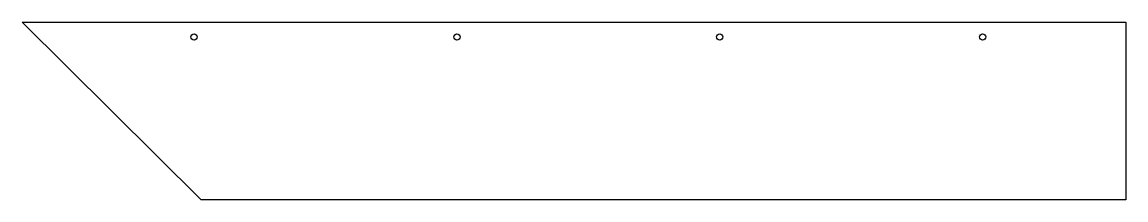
# Model space of a CAD drawing. Header units: millimetres. Extents: x 0 to 1695, y 0 to 274.
import ezdxf

# ---------------------------------------------------------------- set-up
doc = ezdxf.new("R2010")
doc.units = ezdxf.units.MM

msp = doc.modelspace()

# ---------------------------------------------------------------- linework, layer by layer
at = {"layer": 'CUT'}
for p, q in [((0, 274), (1694.7497, 274)), ((274.9892, 0), (0, 274)), ((1694.7497, 274), (1694.7497, 0)), ((1694.7497, 0), (274.9892, 0))]:
    msp.add_line(p, q, dxfattribs=at)
for centre in [(264.0097, 251), (667.5897, 251), (1071.1697, 251), (1474.7497, 251)]:
    msp.add_circle(centre, 4.765, dxfattribs=at)

doc.saveas('drawing.dxf')
